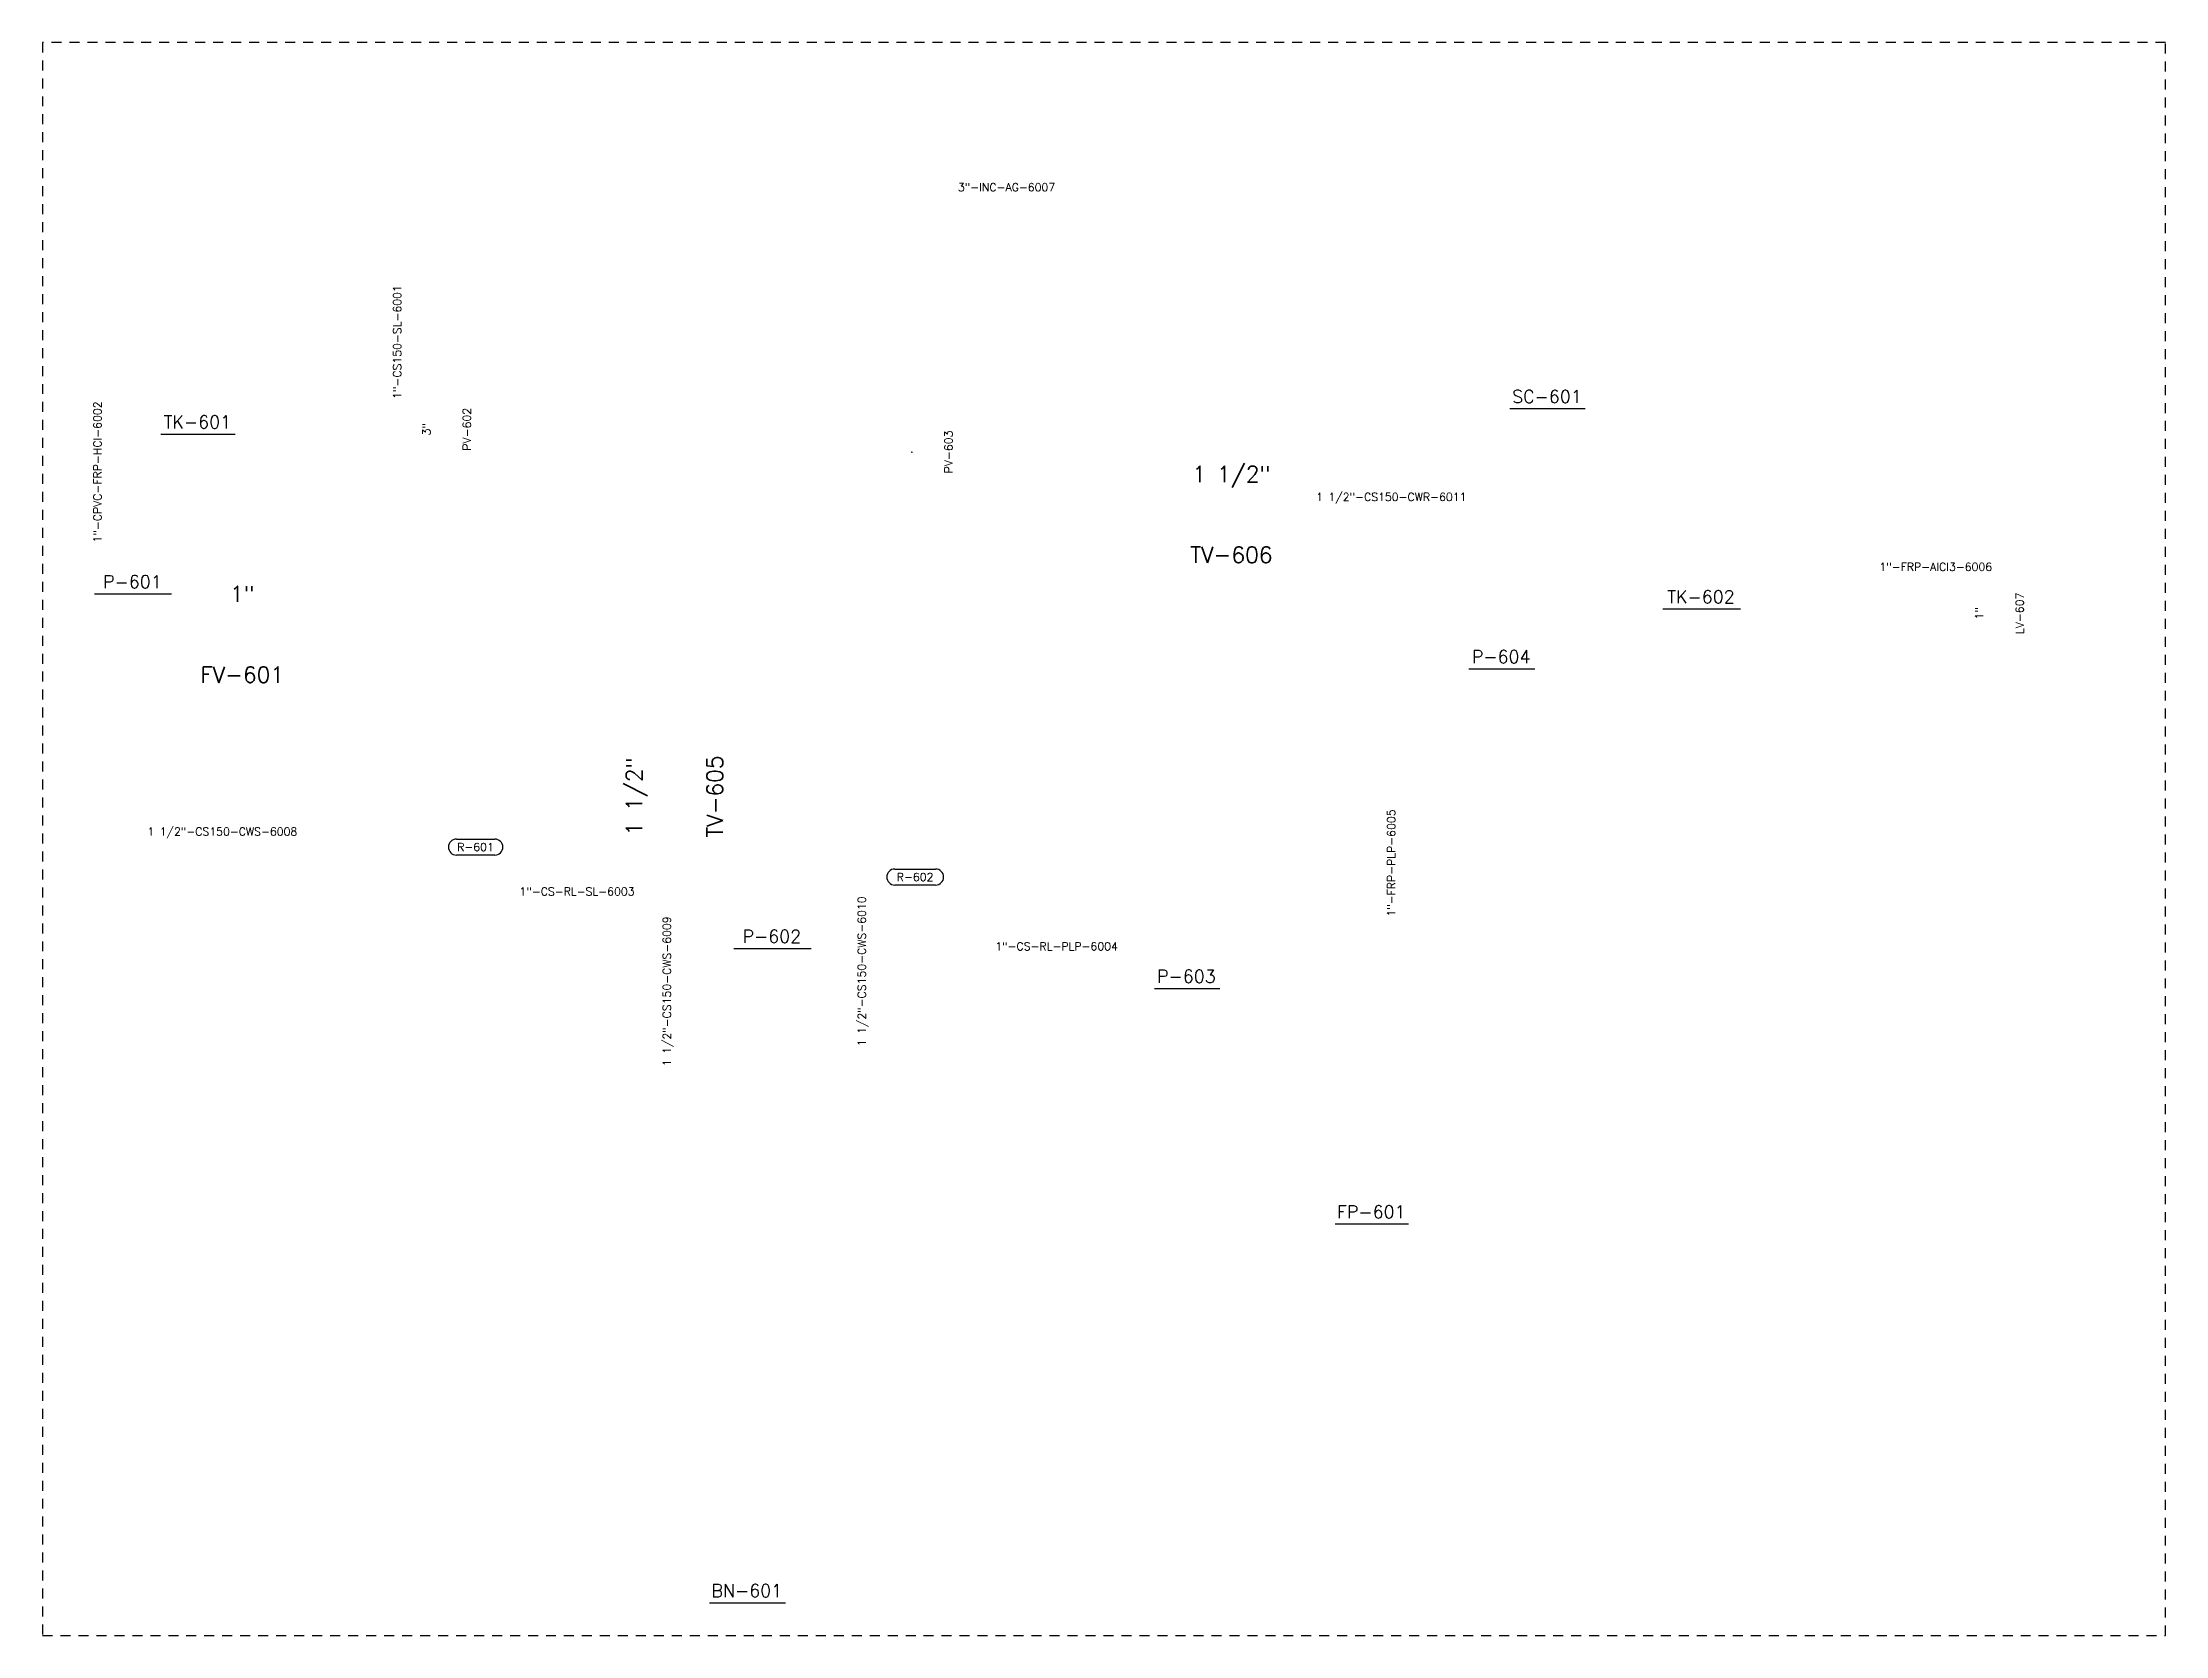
# Model space of a CAD drawing. Header units: inches. Extents: x 0 to 26.6, y 0 to 19.9.
import ezdxf
from ezdxf.enums import TextEntityAlignment as Align

# ---------------------------------------------------------------- set-up
doc = ezdxf.new("R2010")
doc.units = ezdxf.units.IN
doc.header["$MEASUREMENT"] = 0
doc.linetypes.add('HIDDEN2', pattern=[0.1875, 0.125, -0.0625])
doc.layers.get('0').update_dxf_attribs({"color": 250})
doc.layers.add('no plot', color=41, linetype='HIDDEN2', plot=False)
doc.layers.add('Text', color=7, linetype='Continuous')
doc.styles.get("Standard").update_dxf_attribs({"font": 'romans.shx', "height": 0.1})

# ---------------------------------------------------------------- blocks, each defined once
blk = doc.blocks.new('*U7')
at = {"color": 0, "linetype": 'ByBlock', "lineweight": -2}
for p, q in [((-0.259, 0.093), (-0.021, 0.093)), ((-0.021, 0.093), (0.222, 0.093)), ((0.222, -0.108), (-0.259, -0.108))]:
    blk.add_line(p, q, dxfattribs=at)
for centre, start, end in [((-0.259, -0.007), 90, 270), ((0.222, -0.007), 270, 90)]:
    blk.add_arc(centre, 0.1, start, end, dxfattribs=at)
blk.add_attdef('#(TargetObject.Tag)', text='', height=0.1, dxfattribs=at).set_placement((-0.02, -0.057), align=Align.CENTER)
blk = doc.blocks.new('*U8')
at = {"color": 0, "linetype": 'ByBlock', "lineweight": -2}
for p, q in [((-0.275, 0.093), (-0.021, 0.093)), ((-0.021, 0.093), (0.237, 0.093)), ((0.237, -0.108), (-0.275, -0.108))]:
    blk.add_line(p, q, dxfattribs=at)
for centre, start, end in [((-0.275, -0.007), 90, 270), ((0.237, -0.007), 270, 90)]:
    blk.add_arc(centre, 0.1, start, end, dxfattribs=at)
blk.add_attdef('#(TargetObject.Tag)', text='', height=0.1, dxfattribs=at).set_placement((-0.02, -0.057), align=Align.CENTER)
blk = doc.blocks.new('*U89')
at = {"color": 0, "linetype": 'ByBlock', "lineweight": -3}
blk.add_line((-0.475, -0.152), (0.491, -0.152), dxfattribs=at)
at = {"color": 0, "linetype": 'ByBlock', "lineweight": -2}
blk.add_attdef('#(Equipment.Tag)', text='', height=0.16, dxfattribs=at).set_placement((0, 0), align=Align.MIDDLE)
blk = doc.blocks.new('*U15')
at = {"color": 0, "linetype": 'ByBlock', "lineweight": -3}
blk.add_line((-0.401, -0.152), (0.418, -0.152), dxfattribs=at)
at = {"color": 0, "linetype": 'ByBlock', "lineweight": -2}
blk.add_attdef('#(Equipment.Tag)', text='', height=0.16, dxfattribs=at).set_placement((0, 0), align=Align.MIDDLE)
blk = doc.blocks.new('*U17')
at = {"color": 0, "linetype": 'ByBlock', "lineweight": -3}
blk.add_line((-0.455, -0.152), (0.471, -0.152), dxfattribs=at)
at = {"color": 0, "linetype": 'ByBlock', "lineweight": -2}
blk.add_attdef('#(Equipment.Tag)', text='', height=0.16, dxfattribs=at).set_placement((0, 0), align=Align.MIDDLE)
blk = doc.blocks.new('*U20')
at = {"color": 0, "linetype": 'ByBlock', "lineweight": -3}
blk.add_line((-0.463, -0.152), (0.479, -0.152), dxfattribs=at)
at = {"color": 0, "linetype": 'ByBlock', "lineweight": -2}
blk.add_attdef('#(Equipment.Tag)', text='', height=0.16, dxfattribs=at).set_placement((0, 0), align=Align.MIDDLE)
blk = doc.blocks.new('*U24')
at = {"color": 0, "linetype": 'ByBlock', "lineweight": -3}
blk.add_line((-0.45, -0.152), (0.467, -0.152), dxfattribs=at)
at = {"color": 0, "linetype": 'ByBlock', "lineweight": -2}
blk.add_attdef('#(Equipment.Tag)', text='', height=0.16, dxfattribs=at).set_placement((0, 0), align=Align.MIDDLE)
blk = doc.blocks.new('*U27')
at = {"color": 0, "linetype": 'ByBlock', "lineweight": -3}
blk.add_line((-0.467, -0.152), (0.483, -0.152), dxfattribs=at)
at = {"color": 0, "linetype": 'ByBlock', "lineweight": -2}
blk.add_attdef('#(Equipment.Tag)', text='', height=0.16, dxfattribs=at).set_placement((0, 0), align=Align.MIDDLE)
blk = doc.blocks.new('*U29')
at = {"color": 0, "linetype": 'ByBlock', "lineweight": -3}
blk.add_line((-0.479, -0.152), (0.496, -0.152), dxfattribs=at)
at = {"color": 0, "linetype": 'ByBlock', "lineweight": -2}
blk.add_attdef('#(Equipment.Tag)', text='', height=0.16, dxfattribs=at).set_placement((0, 0), align=Align.MIDDLE)
blk = doc.blocks.new('Valve Label_block')
at = {"color": 0, "linetype": 'ByBlock', "lineweight": -2}
blk.add_attdef('#(TargetObject.Size)', text='', height=0.1, dxfattribs=at).set_placement((0, 0.1875), align=Align.BOTTOM_CENTER)
blk.add_attdef('#(TargetObject.Tag)', text='', height=0.1, dxfattribs=at).set_placement((0, -0.1875), align=Align.TOP_CENTER)
blk = doc.blocks.new('*U90')
at = {"color": 0, "linetype": 'ByBlock', "lineweight": -3}
blk.add_line((-0.405, -0.152), (0.422, -0.152), dxfattribs=at)
at = {"color": 0, "linetype": 'ByBlock', "lineweight": -2}
blk.add_attdef('#(Equipment.Tag)', text='', height=0.16, dxfattribs=at).set_placement((0, 0), align=Align.MIDDLE)
blk = doc.blocks.new('Pipeline Tag_block')
at = {"color": 0, "linetype": 'ByBlock', "lineweight": -2}
blk.add_attdef('#(TargetObject.Tag)', text='', height=0.1, dxfattribs=at).set_placement((0, 0), align=Align.MIDDLE_CENTER)

msp = doc.modelspace()

# ---------------------------------------------------------------- linework, layer by layer
at = {"layer": 'no plot'}
msp.add_lwpolyline([(0, 0), (26.562, 0), (26.562, 19.938), (0, 19.938)], close=True, dxfattribs=at)

# ---------------------------------------------------------------- block references
at = {"layer": 'Text'}
for name, p, values in [('Pipeline Tag_block', (12.062, 18.125), {'#(TargetObject.Tag)': '3"-INC-AG-6007'}), ('*U20', (18.823, 15.507), {'#(Equipment.Tag)': 'SC-601'}), ('*U17', (1.938, 15.188), {'#(Equipment.Tag)': 'TK-601'}), ('Pipeline Tag_block', (16.875, 14.25), {'#(TargetObject.Tag)': '1 1/2"-CS150-CWR-6011'}), ('Pipeline Tag_block', (23.688, 13.375), {'#(TargetObject.Tag)': '1"-FRP-AlCl3-6006'}), ('*U89', (1.125, 13.188), {'#(Equipment.Tag)': 'P-601'}), ('*U29', (20.75, 13), {'#(Equipment.Tag)': 'TK-602'}), ('*U90', (18.25, 12.25), {'#(Equipment.Tag)': 'P-604'}), ('Pipeline Tag_block', (2.25, 10.062), {'#(TargetObject.Tag)': '1 1/2"-CS150-CWS-6008'}), ('*U7', (5.438, 9.875), {'#(TargetObject.Tag)': 'R-601'}), ('*U8', (10.938, 9.5), {'#(TargetObject.Tag)': 'R-602'}), ('Pipeline Tag_block', (6.688, 9.312), {'#(TargetObject.Tag)': '1"-CS-RL-SL-6003'}), ('*U89', (9.125, 8.75), {'#(Equipment.Tag)': 'P-602'}), ('Pipeline Tag_block', (12.688, 8.625), {'#(TargetObject.Tag)': '1"-CS-RL-PLP-6004'}), ('*U15', (14.312, 8.25), {'#(Equipment.Tag)': 'P-603'}), ('*U24', (16.625, 5.303), {'#(Equipment.Tag)': 'FP-601'}), ('*U27', (8.812, 0.562), {'#(Equipment.Tag)': 'BN-601'})]:
    msp.add_blockref(name, p, dxfattribs=at).add_auto_attribs(values)
at = {"layer": 'Text', "rotation": 90}
for name, p, values in [('Pipeline Tag_block', (4.438, 16.188), {'#(TargetObject.Tag)': '1"-CS150-SL-6001'}), ('Pipeline Tag_block', (0.688, 14.562), {'#(TargetObject.Tag)': '1"-CPVC-FRP-HCl-6002'}), ('Valve Label_block', (5.072, 15.096), {'#(TargetObject.Size)': '3"', '#(TargetObject.Tag)': 'PV-602'}), ('Valve Label_block', (11.098, 14.812), {'#(TargetObject.Size)': '.', '#(TargetObject.Tag)': 'PV-603'}), ('Valve Label_block', (24.5, 12.793), {'#(TargetObject.Size)': '1"', '#(TargetObject.Tag)': 'LV-607'}), ('Pipeline Tag_block', (16.875, 9.668), {'#(TargetObject.Tag)': '1"-FRP-PLP-6005'}), ('Pipeline Tag_block', (10.25, 8.312), {'#(TargetObject.Tag)': '1 1/2"-CS150-CWS-6010'}), ('Pipeline Tag_block', (7.812, 8.062), {'#(TargetObject.Tag)': '1 1/2"-CS150-CWS-6009'})]:
    msp.add_blockref(name, p, dxfattribs=at).add_auto_attribs(values)
at = {"layer": 'Text', "xscale": 2, "yscale": 2}
for p, values in [((14.875, 14), {'#(TargetObject.Size)': '1 1/2"', '#(TargetObject.Tag)': 'TV-606'}), ((2.5, 12.5), {'#(TargetObject.Size)': '1"', '#(TargetObject.Tag)': 'FV-601'})]:
    msp.add_blockref('Valve Label_block', p, dxfattribs=at).add_auto_attribs(values)
at = {"layer": 'Text'}
ref = msp.add_blockref('Valve Label_block', (7.938, 10.5), dxfattribs=dict(at, xscale=2, yscale=2, rotation=90))
ref.add_attrib('#(TargetObject.Size)', '1 1/2"', dxfattribs={"layer": '0', "color": 0, "linetype": 'ByBlock', "lineweight": -2, "height": 0.2, "rotation": 90, "oblique": 360}).set_placement((7.562, 10.5), align=Align.BOTTOM_CENTER)
ref.add_attrib('#(TargetObject.Tag)', 'TV-605', dxfattribs={"layer": '0', "color": 0, "linetype": 'ByBlock', "lineweight": -2, "height": 0.2, "rotation": 90, "oblique": 360}).set_placement((8.312, 10.5), align=Align.TOP_CENTER)

doc.saveas('drawing.dxf')
